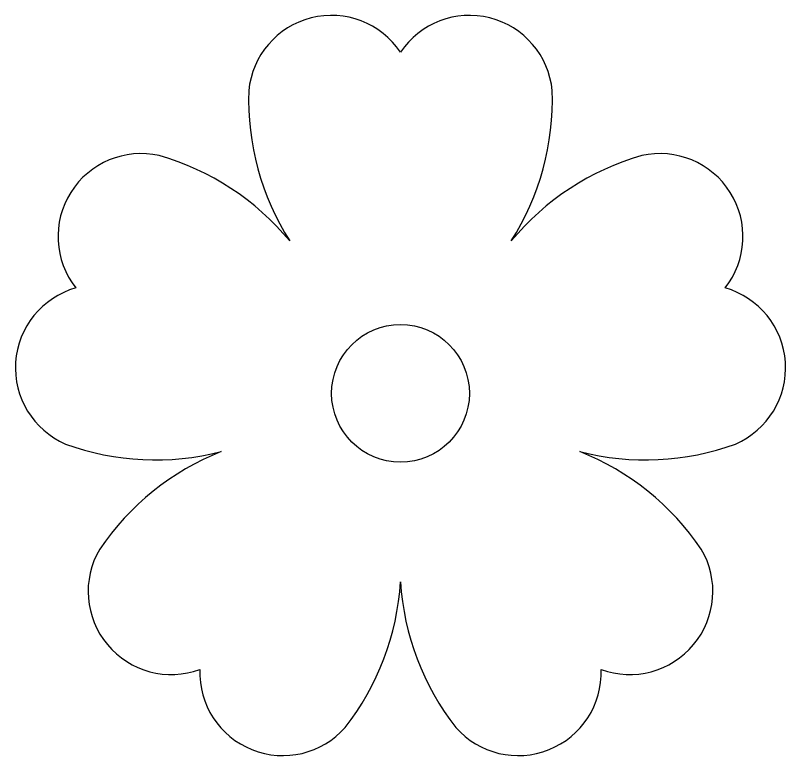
# Model space of a CAD drawing. Extents: x -657 to -228, y -187 to 312.
# Drawn here: x -450.27 to -428.33, y 28.16 to 49.25 of the extents above; entities that cross this region are included whole.
import ezdxf

# ---------------------------------------------------------------- set-up
doc = ezdxf.new("R2010")
doc.units = 0
doc.layers.get('0').update_dxf_attribs({"linetype": 'CONTINUOUS'})

msp = doc.modelspace()

# ---------------------------------------------------------------- linework, layer by layer
msp.add_circle((-439.301542, 38.479157), 1.962519)
for centre, radius, start, end in [((-441.267993, 46.887474), 2.365777, 33.777075, 174.598907), ((-437.335092, 46.887474), 2.365777, 5.401093, 146.222925), ((-436.124736, 46.846914), 7.503151, 177.989396, 212.423167), ((-442.478349, 46.846914), 7.503151, 327.576833, 2.010604), ((-446.69066, 42.947676), 2.365777, 77.401093, 218.222925), ((-448.241439, 38.043614), 7.503151, 39.576833, 74.010604), ((-430.361646, 38.043614), 7.503151, 105.989396, 140.423167), ((-431.912425, 42.947676), 2.365777, 321.777075, 102.598907), ((-447.905993, 39.207264), 2.365777, 105.777075, 246.598907), ((-430.697092, 39.207264), 2.365777, 293.401093, 74.222925), ((-446.278065, 44.086259), 7.503151, 249.989396, 284.423167), ((-432.32502, 44.086259), 7.503151, 255.576833, 290.010604), ((-441.649896, 29.84222), 7.503151, 111.576833, 146.010604), ((-436.953189, 29.84222), 7.503151, 33.989396, 68.423167), ((-445.834719, 32.832537), 2.365777, 149.401093, 290.222925), ((-432.768366, 32.832537), 2.365777, 249.777075, 30.598907), ((-446.790077, 33.57678), 7.503151, 321.989396, 356.423167), ((-431.813008, 33.57678), 7.503151, 183.576833, 218.010604), ((-442.652935, 30.520836), 2.365777, 177.777075, 318.598907), ((-435.95015, 30.520836), 2.365777, 221.401093, 2.222925)]:
    msp.add_arc(centre, radius, start, end)

doc.saveas('drawing.dxf')
